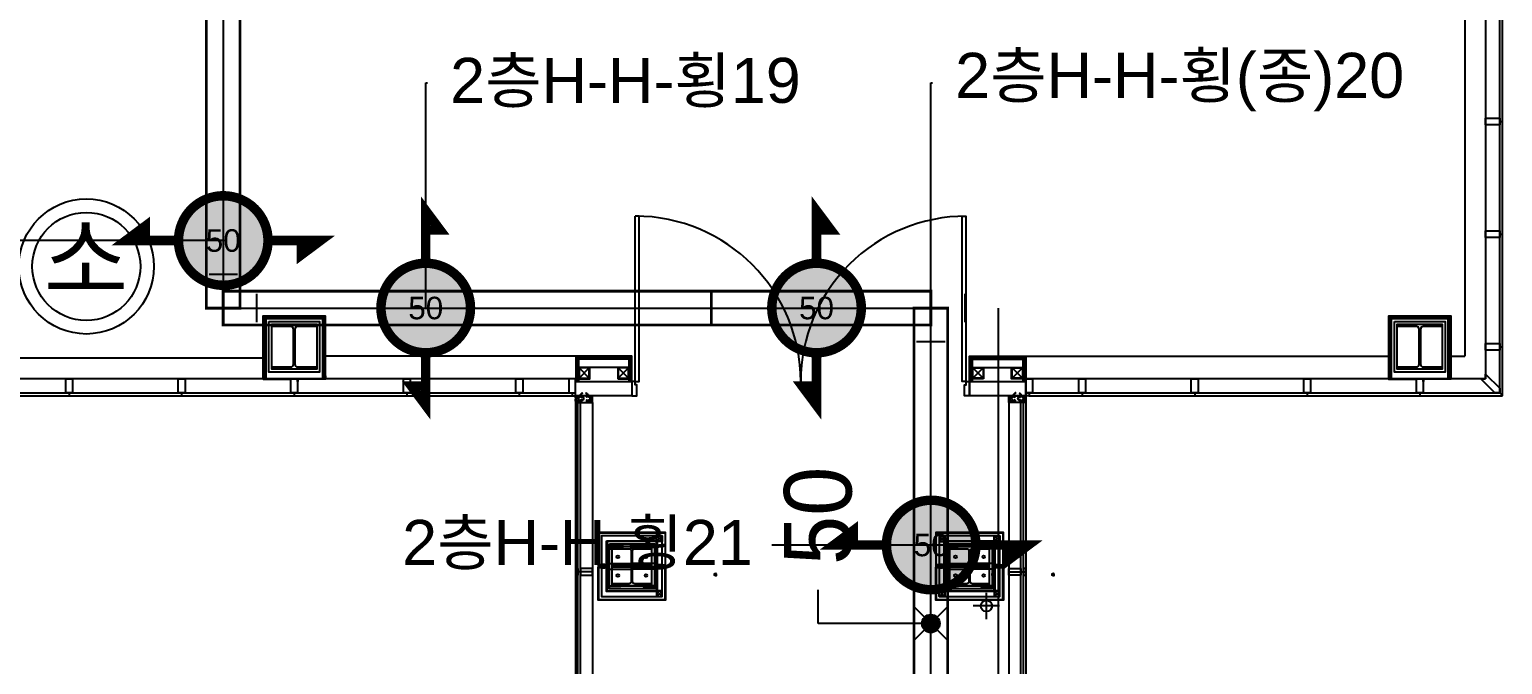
# Model space of a CAD drawing. Header units: millimetres. Extents: x 0 to 168200, y 0 to 118800.
# Drawn here: x 100173 to 113260, y 40102 to 45743 of the extents above; entities that cross this region are included whole.
import ezdxf
from ezdxf import colors
from ezdxf.entities.mleader import LeaderData, LeaderLine
from ezdxf.enums import TextEntityAlignment as Align
from ezdxf.math import Vec2, Vec3

# ---------------------------------------------------------------- set-up
doc = ezdxf.new("R2010")
doc.units = ezdxf.units.MM
doc.header["$LTSCALE"] = 200
for name, pattern in [('CEN-GAUN', [32.2, 30, -1, 0.2, -1]), ('HID', [2.3, 1.5, -0.8]), ('HIDDEN2', [1, 0.5, -0.5])]:
    doc.linetypes.add(name, pattern=pattern)
for name, color, linetype in [('A-SCREW', 8, 'Continuous'), ('BACK', 8, 'Continuous'), ('CEN', 1, 'CEN-GAUN'), ('DIM', 7, 'Continuous'), ('SF-(TUTUM_P) ZONE', 7, 'Continuous'), ('소화', 1, 'Continuous'), ('투툼_버팀대_이름', 7, 'Continuous'), ('투툼_횡(종)방향버팀대', 7, 'Continuous'), ('투툼_횡방향버팀대', 7, 'Continuous')]:
    doc.layers.add(name, color=color, linetype=linetype)
doc.styles.get("Standard").update_dxf_attribs({"font": ''})
doc.styles.add('TutumMLeaderTextStyle', font='', dxfattribs={"height": 200})
doc.styles.add('돋움', font='')
doc.styles.get('Standard').set_extended_font_data('Arial')
doc.styles.get('TutumMLeaderTextStyle').set_extended_font_data('Arial')
doc.styles.get('돋움').set_extended_font_data('Dotum')

# ---------------------------------------------------------------- blocks, each defined once
blk = doc.blocks.new('A-4-16')
at = {"layer": 'A-SCREW'}
for p, q in [((-2, -1), (-2, 0)), ((0, 5), (0, -18)), ((1, 0), (1, -1)), ((0, 0), (-2, -1)), ((0, 0), (-2, -1)), ((-2, -1), (-2, -1)), ((-2, -1), (-2, -1)), ((0, -1), (-2, -1)), ((2, -1), (-2, -2)), ((2, -1), (-2, -2)), ((0, -1), (-2, -1)), ((1, -1), (-2, -2)), ((-2, -1), (-2, -2)), ((-2, -2), (-2, -2)), ((-2, -2), (-2, -2)), ((1, -2), (-2, -2)), ((1, -2), (-2, -3)), ((-2, -2), (-2, -3)), ((-2, -3), (-2, -4)), ((-2, -3), (-2, -3)), ((-2, -3), (-2, -3)), ((2, -3), (-2, -3)), ((2, -3), (-2, -3)), ((1, -3), (-2, -3)), ((-2, -4), (-2, -4)), ((2, -4), (-2, -5)), ((2, -4), (-2, -4)), ((1, -4), (-2, -4)), ((1, -4), (-2, -5)), ((-2, -5), (-2, -5)), ((-2, -5), (-2, -5)), ((2, -5), (-2, -6)), ((2, -5), (-2, -6)), ((-2, -6), (-2, -5)), ((-2, -6), (-2, -6)), ((2, -6), (-2, -7)), ((2, -6), (-2, -7)), ((-2, -7), (-2, -7)), ((-2, -7), (-2, -7)), ((2, -7), (-2, -8)), ((2, -8), (-2, -8)), ((-2, -8), (-2, -8)), ((-2, -8), (-2, -8)), ((-2, -9), (-2, -10)), ((-2, -9), (-2, -9)), ((2, -9), (-2, -9)), ((2, -9), (-2, -9)), ((2, -10), (-2, -11)), ((2, -10), (-2, -11)), ((-2, -11), (-2, -10)), ((-2, -11), (-2, -12)), ((-2, -11), (-2, -11)), ((-2, -12), (0, -15)), ((1, -5), (-2, -6)), ((1, -5), (-2, -5)), ((-2, -6), (-2, -7)), ((1, -6), (-2, -7)), ((-2, -7), (-2, -8)), ((1, -7), (-2, -7)), ((1, -7), (-2, -8)), ((1, -8), (-2, -8)), ((-2, -8), (-2, -9)), ((1, -9), (-2, -9)), ((1, -9), (-2, -10)), ((-2, -10), (-2, -10)), ((1, -10), (-2, -11)), ((1, -10), (-2, -10)), ((2, -11), (-1, -12)), ((2, -11), (-2, -12)), ((1, -11), (-2, -12)), ((-2, -12), (0, -12)), ((1, -11), (0, -12)), ((1, -12), (0, -15)), ((1, -11), (1, -12)), ((2, -1), (1, -1)), ((2, -1), (1, -2)), ((2, -3), (1, -2)), ((1, -2), (1, -2)), ((2, -3), (1, -3)), ((1, -3), (1, -4)), ((2, -4), (1, -4)), ((2, -4), (1, -4)), ((1, -4), (1, -5)), ((2, -5), (1, -5)), ((2, -5), (1, -5)), ((1, -5), (1, -6)), ((2, -6), (1, -6)), ((2, -6), (1, -7)), ((1, -7), (1, -7)), ((2, -7), (1, -7)), ((2, -8), (1, -8)), ((1, -8), (1, -9)), ((2, -9), (1, -9)), ((2, -9), (1, -9)), ((1, -9), (1, -10)), ((1, -10), (1, -11)), ((2, -10), (1, -10)), ((2, -10), (1, -10)), ((2, -11), (1, -11)), ((2, -11), (1, -11))]:
    blk.add_line(p, q, dxfattribs=at)
for points in [[(-3, 2, 0.336479), (-4, 1), (-4, 0), (4, 0), (4, 1)], [(3, 2, 0.138717), (-3, 2)]]:
    blk.add_lwpolyline(points, format="xyb", dxfattribs=at)
blk.add_lwpolyline([(-3, 2), (-2, 2), (-2, 2), (-2, 2), (-2, 2), (-1, 2), (-1, 2), (-1, 2), (-1, 2), (-1, 2), (-1, 2), (0, 2), (0, 2), (-1, 1), (-1, 1), (-1, 1), (0, 1), (0, 1), (0, 1), (0, 1), (0, 1), (0, 1), (0, 1), (0, 1), (0, 1), (1, 1), (1, 1), (1, 1), (0, 2), (0, 2), (1, 2), (1, 2), (1, 2), (1, 2), (1, 2), (1, 2), (2, 2), (2, 2), (2, 2), (2, 2), (3, 2)], dxfattribs=at)
for centre, radius, start, end in [((2, 1), 1.3, 0.0233, 74.4114), ((-2, -1), 0.0925, 139.8661, 209.9246), ((-2, -2), 0.0925, 139.8661, 209.9246), ((-2, -3), 0.0925, 139.8661, 209.9246), ((-2, -4), 0.0925, 139.8661, 209.9246), ((-2, -6), 0.0925, 139.8661, 209.9246), ((-2, -7), 0.0925, 139.8661, 209.9246), ((-2, -8), 0.0925, 139.8661, 209.9246), ((-2, -9), 0.0925, 139.8661, 209.9246), ((-2, -11), 0.0925, 139.8661, 209.9246), ((0, 0), 0.0602, 310.7271, 69.3149), ((0, -15), 0.46, 215.1627, 324.8373), ((2, -1), 0.0925, 319.8661, 29.9246), ((2, -3), 0.0925, 319.8661, 29.9246), ((2, -4), 0.0925, 319.8661, 29.9246), ((2, -5), 0.0925, 319.8661, 29.9246), ((2, -6), 0.0925, 319.8661, 29.9246), ((2, -8), 0.0925, 319.8661, 29.9246), ((2, -9), 0.0925, 319.8661, 29.9246), ((2, -10), 0.0925, 319.8661, 29.9246), ((2, -11), 0.0925, 319.8661, 29.9246)]:
    blk.add_arc(centre, radius, start, end, dxfattribs=at)
blk = doc.blocks.new('FF-횡방향-BRACE')
h = blk.add_hatch(color=254)
h.dxf.hatch_style = 1
h.paths.add_polyline_path([(198.5, 0.4, 1), (-199.2, 0.4, 1)])
at = {"color": 1, "const_width": 42}
for points in [[(-0.4, 346.8), (-0.4, 432.7), (63.6, 346.8)], [(-0.4, -346.1), (-0.4, -432), (-64.4, -346.1)]]:
    blk.add_lwpolyline(points, close=True, dxfattribs=at)
for points in [[(-0.4, 199.2), (-0.4, 432.7), (-0.4, 432.7)], [(-0.4, -198.5), (-0.4, -432), (-0.4, -432)]]:
    blk.add_lwpolyline(points, dxfattribs=at)
at = {"color": 1, "const_width": 42, "elevation": 1}
blk.add_lwpolyline([(-199.2, 0.4, 1), (198.5, 0.4, 1)], format="xyb", close=True, dxfattribs=at)
at = {"color": 18, "true_color": 0x000000}
blk.add_attdef('BORE', text='', height=100, dxfattribs=at).set_placement((-0.4, 0.4), align=Align.MIDDLE_CENTER)
blk = doc.blocks.new('_None')
blk = doc.blocks.new('SCREW-B')
at = {"layer": 'DIM', "color": 8}
for p, q in [((5, 4), (-5, 4)), ((-3, 1), (-5, 3)), ((0, 3), (-5, 3)), ((-2, -41), (-2, 0)), ((-2, 0), (2, 0)), ((0, -47), (0, 5)), ((0, 1), (0, 4)), ((0, 1), (0, 4)), ((5, 3), (0, 3)), ((0, 1), (0, 1)), ((3, 1), (5, 3)), ((-3, -4), (3, -2)), ((-3, -4), (-2, -4)), ((-3, -7), (3, -5)), ((-3, -7), (-2, -7)), ((-3, -10), (3, -8)), ((-3, -10), (-2, -10)), ((-3, -13), (3, -11)), ((-3, -13), (-2, -13)), ((-3, -16), (3, -14)), ((-3, -16), (-2, -16)), ((-3, -19), (3, -17)), ((-3, -19), (-2, -19)), ((-3, -22), (3, -20)), ((-3, -22), (-2, -22)), ((-3, -25), (3, -23)), ((-3, -25), (-2, -25)), ((-3, -28), (3, -26)), ((-3, -28), (-2, -28)), ((-3, -31), (3, -29)), ((-3, -31), (-2, -31)), ((-3, -34), (3, -32)), ((-3, -34), (-2, -34)), ((-3, -37), (3, -35)), ((-3, -37), (-2, -37)), ((-3, -40), (3, -38)), ((-3, -40), (-2, -40)), ((0, -46), (-2, -41)), ((0, -46), (0, -41)), ((0, -46), (2, -41)), ((2, -41), (1, -41)), ((2, -41), (2, 0)), ((3, -2), (2, -2)), ((3, -5), (2, -5)), ((3, -8), (2, -8)), ((3, -11), (2, -11)), ((3, -14), (2, -14)), ((3, -17), (2, -17)), ((3, -20), (2, -20)), ((3, -23), (2, -23)), ((3, -26), (2, -26)), ((3, -29), (2, -29)), ((3, -32), (2, -32)), ((3, -35), (2, -35)), ((3, -38), (2, -38))]:
    blk.add_line(p, q, dxfattribs=at)
for centre, radius, start, end in [((-5, 3), 0.373, 90, 270), ((-3, 0), 1, 0, 52.1992), ((3, 0), 1, 127.8008, 180), ((5, 3), 0.373, 270, 90), ((-5, -46), 5.25, 353.3209, 56.7319), ((0, -41), 0.402, 61.2297, 177.5689)]:
    blk.add_arc(centre, radius, start, end, dxfattribs=at)
blk = doc.blocks.new('A$C62aa0c7a')
at = {"layer": 'BACK'}
for points in [[(36, 145, 1.410664), (35, 144, -0.331679), (35, 144), (29, 126, -0.724863), (21, 126), (15, 144, -0.331679), (15, 144, 1.410664), (14, 145, -0.331679), (14, 145), (10, 145, 0.414214), (10, 145), (10, 143), (10, 143, -0.660282), (10, 142), (8, 139, -0.427111), (6, 139), (4, 142, -0.660282), (4, 143), (5, 143), (5, 145, 0.414214), (4, 145), (1, 145, -0.414214), (0, 145), (0, 148, -0.414214), (1, 148), (19, 148, -0.414214), (19, 148), (19, 145, -0.414214), (19, 145), (18, 145), (24, 127, 0.724863), (26, 127), (32, 145), (32, 145, -0.414214), (31, 145), (31, 148, -0.414214), (32, 148), (50, 148, -0.414214), (50, 148), (50, 145, -0.414214), (50, 145), (46, 145, 0.414214), (45, 145), (45, 143), (46, 143, -0.660282), (46, 142), (44, 139, -0.427111), (42, 139), (40, 142, -0.660282), (40, 143), (40, 143), (40, 145, 0.414214), (40, 145), (36, 145, -0.331679)], [(6, 136), (3, 139, 0.668179), (2, 139), (2, 128, 0.198912), (2, 127), (8, 121), (8, 121), (9, 121), (13, 117, -0.414214), (13, 115), (4, 106), (5, 106, -0.244698), (5, 105), (5, 104, -0.153915), (5, 104), (4, 104, -0.414214), (4, 104), (3, 104, 0.414214), (3, 104), (2, 104, 0.198912), (2, 103), (2, 97, 0.414214), (2, 96), (8, 96, 0.198912), (9, 97), (10, 97, 0.414214), (10, 98), (9, 99, -0.414214), (9, 99), (9, 99, -0.153915), (9, 100), (10, 100, -0.244698), (11, 100), (12, 99, -0.414214), (12, 97), (9, 95, -0.198912), (9, 95), (1, 95, -0.414214), (0, 96), (0, 104, -0.198912), (0, 104), (11, 115, 0.414214), (11, 116), (3, 124, 0.668179), (2, 124), (2, 119), (0, 119), (0, 127), (1, 127), (1, 143), (0, 143), (0, 145), (3, 145, -0.244698), (4, 145), (5, 143, -0.153915), (5, 143), (5, 143, -0.414214), (5, 143), (3, 143, 0.414214), (3, 142), (3, 142, 0.198912), (3, 141), (7, 137, 0.414214), (8, 137), (11, 141, 0.198912), (12, 142), (12, 142, 0.414214), (11, 143), (10, 143, -0.414214), (10, 143), (10, 143, -0.153915), (10, 143), (11, 145, -0.244698), (11, 145), (13, 145, -0.414214), (14, 144), (14, 142, -0.198912), (13, 141), (9, 136, -0.414214)], [(6, 136), (3, 139, 0.668179), (2, 139), (2, 128, 0.198912), (2, 127), (8, 121), (8, 121), (9, 121), (13, 117, -0.414214), (13, 115), (4, 106), (5, 106, -0.244698), (5, 105), (5, 104, -0.153915), (5, 104), (4, 104, -0.414214), (4, 104), (3, 104, 0.414214), (3, 104), (2, 104, 0.198912), (2, 103), (2, 97, 0.414214), (2, 96), (8, 96, 0.198912), (9, 97), (10, 97, 0.414214), (10, 98), (9, 99, -0.414214), (9, 99), (9, 99, -0.153915), (9, 100), (10, 100, -0.244698), (11, 100), (12, 99, -0.414214), (12, 97), (9, 95, -0.198912), (9, 95), (1, 95, -0.414214), (0, 96), (0, 104, -0.198912), (0, 104), (11, 115, 0.414214), (11, 116), (3, 124, 0.668179), (2, 124), (2, 119), (0, 119), (0, 127), (1, 127), (1, 143), (0, 143), (0, 145), (3, 145, -0.244698), (4, 145), (5, 143, -0.153915), (5, 143), (5, 143, -0.414214), (5, 143), (3, 143, 0.414214), (3, 142), (3, 142, 0.198912), (3, 141), (7, 137, 0.414214), (8, 137), (11, 141, 0.198912), (12, 142), (12, 142, 0.414214), (11, 143), (10, 143, -0.414214), (10, 143), (10, 143, -0.153915), (10, 143), (11, 145, -0.244698), (11, 145), (13, 145, -0.414214), (14, 144), (14, 142, -0.198912), (13, 141), (9, 136, -0.414214)], [(8, 141), (8, 140, -0.592225), (7, 140), (6, 141), (6, 145, -0.414214), (7, 145), (8, 145, -0.414214), (8, 145)], [(44, 136), (47, 139, -0.668179), (48, 139), (48, 128, -0.198912), (48, 127), (42, 121), (42, 121), (41, 121), (37, 117, 0.414214), (37, 115), (46, 106), (45, 106, 0.244698), (45, 105), (45, 104, 0.153915), (45, 104), (46, 104, 0.414214), (46, 104), (47, 104, -0.414214), (47, 104), (48, 104, -0.198912), (49, 103), (49, 97, -0.414214), (48, 96), (42, 96, -0.198912), (41, 97), (40, 97, -0.414214), (40, 98), (41, 99, 0.414214), (41, 99), (41, 99, 0.153915), (41, 100), (40, 100, 0.244698), (39, 100), (38, 99, 0.414214), (38, 97), (41, 95, 0.198912), (41, 95), (49, 95, 0.414214), (50, 96), (50, 104, 0.198912), (50, 104), (39, 115, -0.414214), (39, 116), (47, 124, -0.668179), (49, 124), (49, 119), (50, 119), (50, 127), (49, 127), (49, 143), (50, 143), (50, 145), (47, 145, 0.244698), (46, 145), (45, 143, 0.153915), (45, 143), (45, 143, 0.414214), (46, 143), (47, 143, -0.414214), (47, 142), (47, 142, -0.198912), (47, 141), (43, 137, -0.414214), (42, 137), (39, 141, -0.198912), (38, 142), (38, 142, -0.414214), (39, 143), (40, 143, 0.414214), (40, 143), (40, 143, 0.153915), (40, 143), (39, 145, 0.244698), (39, 145), (37, 145, 0.414214), (36, 144), (36, 142, 0.198912), (37, 141), (41, 136, 0.414214)], [(44, 136), (47, 139, -0.668179), (48, 139), (48, 128, -0.198912), (48, 127), (42, 121), (42, 121), (41, 121), (37, 117, 0.414214), (37, 115), (46, 106), (45, 106, 0.244698), (45, 105), (45, 104, 0.153915), (45, 104), (46, 104, 0.414214), (46, 104), (47, 104, -0.414214), (47, 104), (48, 104, -0.198912), (49, 103), (49, 97, -0.414214), (48, 96), (42, 96, -0.198912), (41, 97), (40, 97, -0.414214), (40, 98), (41, 99, 0.414214), (41, 99), (41, 99, 0.153915), (41, 100), (40, 100, 0.244698), (39, 100), (38, 99, 0.414214), (38, 97), (41, 95, 0.198912), (41, 95), (49, 95, 0.414214), (50, 96), (50, 104, 0.198912), (50, 104), (39, 115, -0.414214), (39, 116), (47, 124, -0.668179), (49, 124), (49, 119), (50, 119), (50, 127), (49, 127), (49, 143), (50, 143), (50, 145), (47, 145, 0.244698), (46, 145), (45, 143, 0.153915), (45, 143), (45, 143, 0.414214), (46, 143), (47, 143, -0.414214), (47, 142), (47, 142, -0.198912), (47, 141), (43, 137, -0.414214), (42, 137), (39, 141, -0.198912), (38, 142), (38, 142, -0.414214), (39, 143), (40, 143, 0.414214), (40, 143), (40, 143, 0.153915), (40, 143), (39, 145, 0.244698), (39, 145), (37, 145, 0.414214), (36, 144), (36, 142, 0.198912), (37, 141), (41, 136, 0.414214)], [(44, 145, 0.414214), (44, 145), (42, 145, 0.414214), (42, 145), (42, 141), (42, 140, 0.592225), (43, 140), (44, 141)], [(6, 10), (3, 8, -0.668179), (2, 8), (2, 19, -0.198912), (2, 19), (8, 25), (8, 26), (9, 26), (13, 30, 0.414214), (13, 32), (4, 40), (5, 41, 0.244698), (5, 41), (5, 43, 0.153915), (5, 43), (4, 43, 0.414214), (4, 43), (3, 42, -0.414214), (3, 42), (2, 43, -0.198912), (2, 44), (2, 50, -0.414214), (2, 50), (8, 50, -0.198912), (9, 50), (10, 49, -0.414214), (10, 49), (9, 48, 0.414214), (9, 47), (9, 47, 0.153915), (9, 47), (10, 47, 0.244698), (11, 47), (12, 48, 0.414214), (12, 49), (9, 52, 0.198912), (9, 52), (1, 52, 0.414214), (0, 51), (0, 43, 0.198912), (0, 42), (11, 31, -0.414214), (11, 30), (3, 22, -0.668179), (2, 23), (2, 27), (0, 27), (0, 19), (1, 19), (1, 4), (0, 4), (0, 2), (3, 2, 0.244698), (4, 2), (5, 3, 0.153915), (5, 3), (5, 4, 0.414214), (5, 4), (3, 4, -0.414214), (3, 4), (3, 5, -0.198912), (3, 5), (7, 9, -0.414214), (8, 9), (11, 5, -0.198912), (12, 5), (12, 4, -0.414214), (11, 4), (10, 4, 0.414214), (10, 4), (10, 3, 0.153915), (10, 3), (11, 2, 0.244698), (11, 2), (13, 2, 0.414214), (14, 3), (14, 5, 0.198912), (13, 6), (9, 10, 0.414214)], [(6, 10), (3, 8, -0.668179), (2, 8), (2, 19, -0.198912), (2, 19), (8, 25), (8, 26), (9, 26), (13, 30, 0.414214), (13, 32), (4, 40), (5, 41, 0.244698), (5, 41), (5, 43, 0.153915), (5, 43), (4, 43, 0.414214), (4, 43), (3, 42, -0.414214), (3, 42), (2, 43, -0.198912), (2, 44), (2, 50, -0.414214), (2, 50), (8, 50, -0.198912), (9, 50), (10, 49, -0.414214), (10, 49), (9, 48, 0.414214), (9, 47), (9, 47, 0.153915), (9, 47), (10, 47, 0.244698), (11, 47), (12, 48, 0.414214), (12, 49), (9, 52, 0.198912), (9, 52), (1, 52, 0.414214), (0, 51), (0, 43, 0.198912), (0, 42), (11, 31, -0.414214), (11, 30), (3, 22, -0.668179), (2, 23), (2, 27), (0, 27), (0, 19), (1, 19), (1, 4), (0, 4), (0, 2), (3, 2, 0.244698), (4, 2), (5, 3, 0.153915), (5, 3), (5, 4, 0.414214), (5, 4), (3, 4, -0.414214), (3, 4), (3, 5, -0.198912), (3, 5), (7, 9, -0.414214), (8, 9), (11, 5, -0.198912), (12, 5), (12, 4, -0.414214), (11, 4), (10, 4, 0.414214), (10, 4), (10, 3, 0.153915), (10, 3), (11, 2, 0.244698), (11, 2), (13, 2, 0.414214), (14, 3), (14, 5, 0.198912), (13, 6), (9, 10, 0.414214)], [(36, 2, -1.410664), (35, 2, 0.331679), (35, 2), (29, 20, 0.724863), (21, 20), (15, 2, 0.331679), (15, 2, -1.410664), (14, 2, 0.331679), (14, 2), (10, 2, -0.414214), (10, 2), (10, 4), (10, 4, 0.660282), (10, 5), (8, 8, 0.427111), (6, 8), (4, 5, 0.660282), (4, 4), (5, 4), (5, 2, -0.414214), (4, 2), (1, 2, 0.414214), (0, 1), (0, -1, 0.414214), (1, -2), (19, -2, 0.414214), (19, -1), (19, 1, 0.414214), (19, 2), (18, 2), (24, 19, -0.724863), (26, 19), (32, 2), (32, 2, 0.414214), (31, 1), (31, -1, 0.414214), (32, -2), (50, -2, 0.414214), (50, -1), (50, 1, 0.414214), (50, 2), (46, 2, -0.414214), (45, 2), (45, 4), (46, 4, 0.660282), (46, 5), (44, 8, 0.427111), (42, 8), (40, 5, 0.660282), (40, 4), (40, 4), (40, 2, -0.414214), (40, 2), (36, 2, 0.331679)], [(10, 101), (8, 99), (9, 99, -0.621034), (9, 98), (4, 98, -0.494593), (3, 99), (3, 104, -0.621034), (4, 104), (4, 104), (6, 105, 0.414214), (6, 105), (5, 106, -0.414214), (5, 107), (5, 107, -0.414214), (5, 107), (14, 98, -0.414214), (14, 95), (12, 93, 0.424261), (12, 83, 0.394342), (38, 83, 0.424202), (38, 93), (36, 95, -0.414214), (36, 98), (45, 107, -0.414214), (45, 107), (46, 107, -0.414214), (46, 106), (45, 105, 0.414214), (45, 105), (46, 104), (46, 104, -0.621034), (47, 104), (47, 99, -0.494593), (46, 98), (41, 98, -0.621034), (41, 99), (42, 99), (40, 101, 0.414214), (40, 101), (37, 97, 0.414214), (37, 96), (39, 94, -0.422727), (38, 82, -0.394343), (12, 82, -0.424261), (12, 94), (14, 96, 0.414214), (14, 97), (10, 101, 0.414214)], [(8, 5), (8, 6, 0.592225), (7, 6), (6, 5), (6, 2, 0.414214), (7, 2), (8, 2, 0.414214), (8, 2)], [(44, 10), (47, 8, 0.668179), (48, 8), (48, 19, 0.198912), (48, 19), (42, 25), (42, 26), (41, 26), (37, 30, -0.414214), (37, 32), (46, 40), (45, 41, -0.244698), (45, 41), (45, 43, -0.153915), (45, 43), (46, 43, -0.414214), (46, 43), (47, 42, 0.414214), (47, 42), (48, 43, 0.198912), (49, 44), (49, 50, 0.414214), (48, 50), (42, 50, 0.198912), (41, 50), (40, 49, 0.414214), (40, 49), (41, 48, -0.414214), (41, 47), (41, 47, -0.153915), (41, 47), (40, 47, -0.244698), (39, 47), (38, 48, -0.414214), (38, 49), (41, 52, -0.198912), (41, 52), (49, 52, -0.414214), (50, 51), (50, 43, -0.198912), (50, 42), (39, 31, 0.414214), (39, 30), (47, 22, 0.668179), (49, 23), (49, 27), (50, 27), (50, 19), (49, 19), (49, 4), (50, 4), (50, 2), (47, 2, -0.244698), (46, 2), (45, 3, -0.153915), (45, 3), (45, 4, -0.414214), (46, 4), (47, 4, 0.414214), (47, 4), (47, 5, 0.198912), (47, 5), (43, 9, 0.414214), (42, 9), (39, 5, 0.198912), (38, 5), (38, 4, 0.414214), (39, 4), (40, 4, -0.414214), (40, 4), (40, 3, -0.153915), (40, 3), (39, 2, -0.244698), (39, 2), (37, 2, -0.414214), (36, 3), (36, 5, -0.198912), (37, 6), (41, 10, -0.414214)], [(44, 10), (47, 8, 0.668179), (48, 8), (48, 19, 0.198912), (48, 19), (42, 25), (42, 26), (41, 26), (37, 30, -0.414214), (37, 32), (46, 40), (45, 41, -0.244698), (45, 41), (45, 43, -0.153915), (45, 43), (46, 43, -0.414214), (46, 43), (47, 42, 0.414214), (47, 42), (48, 43, 0.198912), (49, 44), (49, 50, 0.414214), (48, 50), (42, 50, 0.198912), (41, 50), (40, 49, 0.414214), (40, 49), (41, 48, -0.414214), (41, 47), (41, 47, -0.153915), (41, 47), (40, 47, -0.244698), (39, 47), (38, 48, -0.414214), (38, 49), (41, 52, -0.198912), (41, 52), (49, 52, -0.414214), (50, 51), (50, 43, -0.198912), (50, 42), (39, 31, 0.414214), (39, 30), (47, 22, 0.668179), (49, 23), (49, 27), (50, 27), (50, 19), (49, 19), (49, 4), (50, 4), (50, 2), (47, 2, -0.244698), (46, 2), (45, 3, -0.153915), (45, 3), (45, 4, -0.414214), (46, 4), (47, 4, 0.414214), (47, 4), (47, 5, 0.198912), (47, 5), (43, 9, 0.414214), (42, 9), (39, 5, 0.198912), (38, 5), (38, 4, 0.414214), (39, 4), (40, 4, -0.414214), (40, 4), (40, 3, -0.153915), (40, 3), (39, 2, -0.244698), (39, 2), (37, 2, -0.414214), (36, 3), (36, 5, -0.198912), (37, 6), (41, 10, -0.414214)], [(44, 2, -0.414214), (44, 2), (42, 2, -0.414214), (42, 2), (42, 5), (42, 6, -0.592225), (43, 6), (44, 5)]]:
    blk.add_lwpolyline(points, format="xyb", close=True, dxfattribs=at)
for points in [[(9, 102, -0.414214), (9, 101), (7, 100), (5, 99, -0.608275), (4, 101), (5, 102), (6, 104, -0.414214), (7, 104), (9, 102)], [(41, 102, 0.414214), (41, 101), (43, 100), (45, 99, 0.608275), (46, 101), (45, 102), (44, 104, 0.414214), (43, 104), (41, 102)]]:
    blk.add_lwpolyline(points, format="xyb", dxfattribs=at)
at = {"layer": 'BACK', "xscale": -0.9999999999999998, "rotation": 45.00000006573587}
blk.add_blockref('SCREW-B', (41, 121), dxfattribs=at)
at = {"layer": 'BACK', "rotation": 134.999999934264}
blk.add_blockref('SCREW-B', (44, 26), dxfattribs=at)
blk = doc.blocks.new('CABBAR-CEN')
at = {"layer": 'BACK'}
for p, q in [((-30, 150), (30, 150)), ((-30, 150), (-30, 130)), ((30, 130), (30, 150)), ((-30, 130), (30, 130)), ((0, 106), (0, 130))]:
    blk.add_line(p, q, dxfattribs=at)
blk.add_lwpolyline([(30, 0), (-30, 0), (-30, 106), (30, 106)], close=True, dxfattribs=at)
blk = doc.blocks.new('BR-WDW')
at = {"layer": 'BACK', "linetype": 'Continuous'}
for p, q in [((-150, 28020), (-150, 60)), ((0, 28020), (0, 60))]:
    blk.add_line(p, q, dxfattribs=at)
at = {"layer": 'BACK', "linetype": 'Continuous', "ltscale": 2}
for p, q in [((-44, 120), (-44, 28020)), ((-20, 120), (-20, 28020))]:
    blk.add_line(p, q, dxfattribs=at)
at = {"layer": 'BACK'}
blk.add_line((-150, 26515), (0, 26515), dxfattribs=at)
blk.add_lwpolyline([(-150, 28080), (0, 28080), (0, 28020), (-150, 28020)], close=True, dxfattribs=at)
at = {"layer": 'BACK', "rotation": 270}
blk.add_blockref('CABBAR-CEN', (-150, 26515), dxfattribs=at)
blk = doc.blocks.new('D-3.0X2.7')
at = {"layer": 'BACK'}
for p, q in [((-2970, -125), (-2970, -1595)), ((-30, -125), (-30, -1595))]:
    blk.add_line(p, q, dxfattribs=at)
for points in [[(0, 0), (-45, 0), (-45, 0), (-45, 0), (-45, -95), (-30, -95), (-30, -125), (0, -125), (0, 0)], [(-3000, 0), (-2955, 0), (-2955, 0), (-2955, 0), (-2955, -95), (-2970, -95), (-2970, -125), (-3000, -125), (-3000, 0)], [(-2970, -125), (-2935, -125), (-2935, -1595), (-2970, -1595)], [(-30, -125), (-65, -125), (-65, -1595), (-30, -1595)]]:
    blk.add_lwpolyline(points, dxfattribs=at)
for centre, start, end in [((-2970, -125), 270, 0), ((-30, -125), 180, 270)]:
    blk.add_arc(centre, 1470, start, end, dxfattribs=at)
blk = doc.blocks.new('2층 창문-1')
at = {"layer": 'BACK', "linetype": 'Continuous'}
for p, q in [((281285, 62930), (281285, 42615)), ((273140, 42615), (260730, 42615)), ((281284, 42615), (277199, 42615))]:
    blk.add_line(p, q, dxfattribs=at)
at = {"layer": 'BACK', "linetype": 'Continuous', "ltscale": 2}
for p, q in [((281410, 42489), (281410, 62930)), ((281434, 42465), (281434, 62900)), ((260700, 42489), (273170, 42489)), ((260700, 42465), (273170, 42465)), ((277199, 42489), (281410, 42489)), ((277228, 42465), (281434, 42465))]:
    blk.add_line(p, q, dxfattribs=at)
at = {"layer": 'BACK'}
for p, q in [((281411, 44900), (281435, 44900)), ((281411, 43900), (281435, 43900)), ((281411, 42900), (281435, 42900)), ((273140, 42615), (273140, 42489)), ((273200, 42615), (273140, 42615)), ((273200, 42465), (273200, 42615)), ((277199, 42615), (277259, 42615)), ((277199, 42465), (277199, 42615)), ((277259, 42615), (277259, 42489)), ((281242, 42615), (281284, 42615)), ((281368, 42489), (281242, 42615)), ((281284, 42615), (281284, 42657)), ((281284, 42657), (281410, 42531)), ((268700, 42489), (268700, 42465)), ((269700, 42489), (269700, 42465)), ((270700, 42489), (270700, 42465)), ((271700, 42489), (271700, 42465)), ((272700, 42489), (272700, 42465)), ((273140, 42489), (273200, 42489)), ((273170, 42489), (273170, 42465)), ((273170, 42465), (273200, 42465)), ((277259, 42489), (277199, 42489)), ((277229, 42465), (277199, 42465)), ((277229, 42489), (277229, 42465)), ((277700, 42489), (277700, 42465)), ((278700, 42489), (278700, 42465)), ((279700, 42489), (279700, 42465)), ((280700, 42489), (280700, 42465)), ((281410, 42489), (281368, 42489)), ((281410, 42531), (281410, 42489)), ((281410, 42489), (281434, 42465))]:
    blk.add_line(p, q, dxfattribs=at)
for points in [[(281285, 44870), (281285, 44930), (281411, 44930), (281411, 44870)], [(281285, 43870), (281285, 43930), (281411, 43930), (281411, 43870)], [(281285, 42870), (281285, 42930), (281411, 42930), (281411, 42870)], [(268670, 42615), (268730, 42615), (268730, 42489), (268670, 42489)], [(269670, 42615), (269730, 42615), (269730, 42489), (269670, 42489)], [(270670, 42615), (270730, 42615), (270730, 42489), (270670, 42489)], [(271670, 42615), (271730, 42615), (271730, 42489), (271670, 42489)], [(272670, 42615), (272730, 42615), (272730, 42489), (272670, 42489)], [(277670, 42615), (277730, 42615), (277730, 42489), (277670, 42489)], [(278670, 42615), (278730, 42615), (278730, 42489), (278670, 42489)], [(279670, 42615), (279730, 42615), (279730, 42489), (279670, 42489)], [(280670, 42615), (280730, 42615), (280730, 42489), (280670, 42489)]]:
    blk.add_lwpolyline(points, close=True, dxfattribs=at)
blk = doc.blocks.new('S-SC21')
at = {"layer": 'BACK'}
for points in [[(-225, 225), (225, 225), (225, -225), (-225, -225)], [(-200, 200), (200, 200), (200, -200), (-200, -200)], [(-175, 175), (175, 175), (175, -175), (-175, -175)], [(-175, 9.5), (-6, 9.5), (-6, -9.5), (-175, -9.5)], [(6, 9.5), (175, 9.5), (175, -9.5), (6, -9.5)]]:
    blk.add_lwpolyline(points, close=True, dxfattribs=at)
blk.add_lwpolyline([(-175, -175), (175, -175), (175, -156), (25.25, -156, -0.41421356), (6, -136.75), (6, 136.75, -0.41421356), (25.25, 156), (175, 156), (175, 175), (-175, 175), (-175, 156), (-25.25, 156, -0.41421356), (-6, 136.75), (-6, -136.75, -0.41421356), (-25.25, -156), (-175, -156)], format="xyb", close=True, dxfattribs=at)
for centre in [(-125, 82.75), (125, 82.75), (-125, -82.75), (125, -82.75)]:
    blk.add_circle(centre, 12, dxfattribs=at)
blk = doc.blocks.new('S-SC2')
at = {"layer": 'BACK'}
for points in [[(-225, 225), (225, 225), (225, -225), (-225, -225)], [(-200, 200), (200, 200), (200, -200), (-200, -200)]]:
    blk.add_lwpolyline(points, close=True, dxfattribs=at)
blk.add_lwpolyline([(-200, -200), (-200, -179), (-28.5, -179, 0.4142136), (-6.5, -157), (-6.5, 157, 0.4142136), (-28.5, 179), (-200, 179), (-200, 200), (200, 200), (200, 179), (28.5, 179, 0.4142136), (6.5, 157), (6.5, -157, 0.4142136), (28.5, -179), (200, -179), (200, -200)], format="xyb", close=True, dxfattribs=at)
blk = doc.blocks.new('S-SC3')
at = {"layer": 'BACK'}
for points in [[(-225, 225), (225, 225), (225, -225), (-225, -225)], [(-200, 200), (200, 200), (200, -200), (-200, -200)]]:
    blk.add_lwpolyline(points, close=True, dxfattribs=at)
blk.add_lwpolyline([(-200, -200), (-200, -179), (-28.5, -179, 0.4142136), (-6.5, -157), (-6.5, 157, 0.4142136), (-28.5, 179), (-200, 179), (-200, 200), (200, 200), (200, 179), (28.5, 179, 0.4142136), (6.5, 157), (6.5, -157, 0.4142136), (28.5, -179), (200, -179), (200, -200)], format="xyb", close=True, dxfattribs=at)
blk = doc.blocks.new('x-stu-2Fcol')
at = {"layer": 'BACK'}
for name, p in [('S-SC2', (61000, -43000)), ('S-SC3', (71000, -43000)), ('S-SC21', (64000, -44950)), ('S-SC21', (67000, -44950))]:
    blk.add_blockref(name, p, dxfattribs=at)
blk = doc.blocks.new('100x100')
at = {"layer": 'BACK'}
for p, q in [((-96, 96), (-5, 5)), ((-5, 96), (-96, 5)), ((-96, 96), (-5, 5)), ((-96, 96), (-5, 5)), ((-5, 96), (-96, 5)), ((-96, 96), (-5, 5)), ((-5, 96), (-96, 5)), ((-5, 96), (-96, 5))]:
    blk.add_line(p, q, dxfattribs=at)
for points in [[(-100, 0), (0, 0), (0, 100), (-100, 100)], [(-96, 5), (-5, 5), (-5, 96), (-96, 96)]]:
    blk.add_lwpolyline(points, close=True, dxfattribs=at)
blk = doc.blocks.new('%%P150RD')
at = {"layer": 'BACK'}
for p, q in [((-175, 0), (175, 0)), ((0, 175), (0, -175))]:
    blk.add_line(p, q, dxfattribs=at)
blk.add_circle((0, 0), 75, dxfattribs=at)

msp = doc.modelspace()

# ---------------------------------------------------------------- hatches: boundary and pattern name
at = {"layer": '소화'}
h = msp.add_hatch(color=256, dxfattribs=at)
edge = h.paths.add_edge_path()
edge.add_arc((108180.8, 40465.4), 80, 0, 360)

# ---------------------------------------------------------------- linework, layer by layer
at = {"layer": 'BACK'}
for p, q in [((112925, 62955), (112925, 42840)), ((99550, 42825), (102250, 42825)), ((105026.2, 42840), (102800, 42840)), ((109023.8, 42840), (112250, 42840)), ((112800, 42840), (112925, 42840)), ((105400, 42740), (105051.2, 42740)), ((108650, 42740), (108998.8, 42740)), ((105792.7, 41242.7), (105747.3, 41197.3)), ((105747.3, 41242.7), (105792.7, 41197.3)), ((108257.3, 41242.7), (108302.7, 41197.3)), ((108302.7, 41242.7), (108257.3, 41197.3)), ((108792.7, 41242.7), (108747.3, 41197.3)), ((108747.3, 41242.7), (108792.7, 41197.3)), ((105225, 40982.5), (105245.5, 40982.5)), ((105225, 40967.5), (105245.5, 40967.5)), ((105250, 40967.5), (105250, 40964.5)), ((105257.3, 40987.7), (105282.7, 40962.3)), ((105282.7, 40987.7), (105257.3, 40962.3)), ((105305, 41000), (105518.5, 41000)), ((105745, 41000), (105531.5, 41000)), ((105792.7, 40987.7), (105767.3, 40962.3)), ((105767.3, 40987.7), (105792.7, 40962.3)), ((105800, 40967.5), (105800, 40964.5)), ((105825, 40982.5), (105804.5, 40982.5)), ((105825, 40967.5), (105804.5, 40967.5)), ((108225, 40982.5), (108245.5, 40982.5)), ((108225, 40967.5), (108245.5, 40967.5)), ((108250, 40967.5), (108250, 40964.5)), ((108257.3, 40987.7), (108282.7, 40962.3)), ((108282.7, 40987.7), (108257.3, 40962.3)), ((108305, 41000), (108518.5, 41000)), ((108745, 41000), (108531.5, 41000)), ((108792.7, 40987.7), (108767.3, 40962.3)), ((108767.3, 40987.7), (108792.7, 40962.3)), ((108800, 40967.5), (108800, 40964.5)), ((108825, 40982.5), (108804.5, 40982.5)), ((108825, 40967.5), (108804.5, 40967.5)), ((105305, 40950), (105518.5, 40950)), ((105745, 40950), (105531.5, 40950)), ((108305, 40950), (108518.5, 40950)), ((108745, 40950), (108531.5, 40950)), ((105792.7, 40707.3), (105747.3, 40752.7)), ((105747.3, 40707.3), (105792.7, 40752.7)), ((108257.3, 40707.3), (108302.7, 40752.7)), ((108302.7, 40707.3), (108257.3, 40752.7)), ((108792.7, 40707.3), (108747.3, 40752.7)), ((108747.3, 40707.3), (108792.7, 40752.7))]:
    msp.add_line(p, q, dxfattribs=at)
for points in [[(102250, 42640), (102250, 43200), (102800, 43200), (102800, 42650)], [(102262.5, 42640), (102262.5, 43187.5), (102787.5, 43187.5), (102787.5, 42640)], [(112250, 42640), (112250, 43200), (112800, 43200), (112800, 42650)], [(112262.5, 42640), (112262.5, 43187.5), (112787.5, 43187.5), (112787.5, 42640)], [(102275, 42640), (102275, 43175), (102775, 43175), (102775, 42640)], [(112275, 42640), (112275, 43175), (112775, 43175), (112775, 42640)], [(105525, 42615), (105525, 42840), (105026.2, 42840), (105026.2, 42615)], [(105512.5, 42615), (105512.5, 42827.5), (105038.7, 42827.5), (105038.7, 42615)], [(105500, 42615), (105500, 42815), (105051.2, 42815), (105051.2, 42615)], [(108525, 42615), (108525, 42840), (109023.8, 42840), (109023.8, 42615)], [(108537.5, 42615), (108537.5, 42827.5), (109011.3, 42827.5), (109011.3, 42615)], [(108550, 42615), (108550, 42815), (108998.8, 42815), (108998.8, 42615)], [(105825, 40982.5), (105825, 41275), (105225, 41275), (105225, 40982.5), (105250, 40982.5), (105250, 40982.5), (105250, 40982.5), (105250, 40982.5), (105250, 40982.5), (105250, 40982.5), (105250, 40985.5), (105228, 40985.5), (105228, 41272), (105822, 41272), (105822, 40985.5), (105800, 40985.5), (105800, 40982.5), (105825, 40982.5)], [(108825, 40982.5), (108825, 41275), (108225, 41275), (108225, 40982.5), (108250, 40982.5), (108250, 40982.5), (108250, 40982.5), (108250, 40982.5), (108250, 40982.5), (108250, 40982.5), (108250, 40985.5), (108228, 40985.5), (108228, 41272), (108822, 41272), (108822, 40985.5), (108800, 40985.5), (108800, 40982.5), (108825, 40982.5)], [(105225, 40967.5), (105250, 40967.5), (105250, 40967.5), (105250, 40967.5), (105250, 40967.5), (105250, 40967.5), (105250, 40967.5), (105250, 40964.5), (105228, 40964.5), (105228, 40678), (105822, 40678), (105822, 40964.5), (105800, 40964.5), (105800, 40967.5), (105825, 40967.5), (105825, 40675), (105225, 40675), (105225, 40967.5)], [(105255, 40975), (105255, 40987.5), (105230, 40987.5), (105230, 40994.5), (105228, 40994.5), (105228, 40985.5), (105253, 40985.5), (105253, 40975), (105255, 40975)], [(105255, 40975), (105255, 40962.5), (105230, 40962.5), (105230, 40955.5), (105228, 40955.5), (105228, 40964.5), (105253, 40964.5), (105253, 40975), (105255, 40975)], [(105795, 40975), (105795, 40987.5), (105820, 40987.5), (105820, 40994.5), (105822, 40994.5), (105822, 40985.5), (105797, 40985.5), (105797, 40975), (105795, 40975)], [(105795, 40975), (105795, 40962.5), (105820, 40962.5), (105820, 40955.5), (105822, 40955.5), (105822, 40964.5), (105797, 40964.5), (105797, 40975), (105795, 40975)], [(108225, 40967.5), (108250, 40967.5), (108250, 40967.5), (108250, 40967.5), (108250, 40967.5), (108250, 40967.5), (108250, 40967.5), (108250, 40964.5), (108228, 40964.5), (108228, 40678), (108822, 40678), (108822, 40964.5), (108800, 40964.5), (108800, 40967.5), (108825, 40967.5), (108825, 40675), (108225, 40675), (108225, 40967.5)], [(108255, 40975), (108255, 40987.5), (108230, 40987.5), (108230, 40994.5), (108228, 40994.5), (108228, 40985.5), (108253, 40985.5), (108253, 40975), (108255, 40975)], [(108255, 40975), (108255, 40962.5), (108230, 40962.5), (108230, 40955.5), (108228, 40955.5), (108228, 40964.5), (108253, 40964.5), (108253, 40975), (108255, 40975)], [(108795, 40975), (108795, 40987.5), (108820, 40987.5), (108820, 40994.5), (108822, 40994.5), (108822, 40985.5), (108797, 40985.5), (108797, 40975), (108795, 40975)], [(108795, 40975), (108795, 40962.5), (108820, 40962.5), (108820, 40955.5), (108822, 40955.5), (108822, 40964.5), (108797, 40964.5), (108797, 40975), (108795, 40975)]]:
    msp.add_lwpolyline(points, dxfattribs=at)
for points in [[(102495, 42615), (102495, 42640), (102250, 42640), (102250, 42665), (102248, 42665), (102248, 42638), (102493, 42638), (102493, 42615)], [(102555, 42615), (102555, 42640), (102800, 42640), (102800, 42665), (102802, 42665), (102802, 42638), (102557, 42638), (102557, 42615)], [(112495, 42615), (112495, 42640), (112250, 42640), (112250, 42665), (112248, 42665), (112248, 42638), (112493, 42638), (112493, 42615)], [(112555, 42615), (112555, 42640), (112800, 42640), (112800, 42665), (112802, 42665), (112802, 42638), (112557, 42638), (112557, 42615)], [(105525, 42490), (105025, 42490), (105025, 42615), (105525, 42615)], [(109023.8, 42490), (108525, 42490), (108525, 42615), (109023.8, 42615)], [(105795, 40705), (105795, 41245), (105255, 41245), (105255, 40705)], [(105795, 41195), (105745, 41195), (105745, 41245), (105795, 41245)], [(105792.7, 41197.3), (105747.3, 41197.3), (105747.3, 41242.7), (105792.7, 41242.7)], [(108795, 40705), (108795, 41245), (108255, 41245), (108255, 40705)], [(108255, 41195), (108305, 41195), (108305, 41245), (108255, 41245)], [(108257.3, 41197.3), (108302.7, 41197.3), (108302.7, 41242.7), (108257.3, 41242.7)], [(108795, 41195), (108745, 41195), (108745, 41245), (108795, 41245)], [(108792.7, 41197.3), (108747.3, 41197.3), (108747.3, 41242.7), (108792.7, 41242.7)], [(105745, 40755), (105745, 41195), (105305, 41195), (105305, 40755)], [(108745, 40755), (108745, 41195), (108305, 41195), (108305, 40755)], [(105255, 40960), (105285, 40960), (105285, 40990), (105255, 40990)], [(105257.3, 40962.3), (105282.7, 40962.3), (105282.7, 40987.7), (105257.3, 40987.7)], [(105795, 40960), (105765, 40960), (105765, 40990), (105795, 40990)], [(105792.7, 40962.3), (105767.3, 40962.3), (105767.3, 40987.7), (105792.7, 40987.7)], [(108255, 40960), (108285, 40960), (108285, 40990), (108255, 40990)], [(108257.3, 40962.3), (108282.7, 40962.3), (108282.7, 40987.7), (108257.3, 40987.7)], [(108795, 40960), (108765, 40960), (108765, 40990), (108795, 40990)], [(108792.7, 40962.3), (108767.3, 40962.3), (108767.3, 40987.7), (108792.7, 40987.7)], [(105795, 40755), (105745, 40755), (105745, 40705), (105795, 40705)], [(105792.7, 40752.7), (105747.3, 40752.7), (105747.3, 40707.3), (105792.7, 40707.3)], [(108255, 40755), (108305, 40755), (108305, 40705), (108255, 40705)], [(108257.3, 40752.7), (108302.7, 40752.7), (108302.7, 40707.3), (108257.3, 40707.3)], [(108795, 40755), (108745, 40755), (108745, 40705), (108795, 40705)], [(108792.7, 40752.7), (108747.3, 40752.7), (108747.3, 40707.3), (108792.7, 40707.3)]]:
    msp.add_lwpolyline(points, close=True, dxfattribs=at)
for points in [[(105305, 41154), (105305, 41104), (105311, 41104), (105311, 41145, -0.4142136), (105314, 41148), (105425, 41148), (105425, 41154)], [(105745, 41154), (105745, 41104), (105739, 41104), (105739, 41145, 0.4142136), (105736, 41148), (105625, 41148), (105625, 41154)], [(108305, 41154), (108305, 41104), (108311, 41104), (108311, 41145, -0.4142136), (108314, 41148), (108425, 41148), (108425, 41154)], [(108745, 41154), (108745, 41104), (108739, 41104), (108739, 41145, 0.4142136), (108736, 41148), (108625, 41148), (108625, 41154)], [(105245, 40982.5, 0.1555093), (105243.5, 40982, 0.1067252), (105241.9, 40980.3, 0.0729173), (105241, 40978, 0.0593839), (105240.6, 40975, 0.0593839), (105241, 40972, 0.0729173), (105241.9, 40969.7, 0.1067252), (105243.5, 40968, 0.1555093), (105245, 40967.5, 0.1555093), (105246.5, 40968, 0.1067252), (105248.1, 40969.7, 0.0729173), (105249, 40972, 0.0593839), (105249.4, 40975, 0.0593839), (105249, 40978, 0.0729173), (105248.1, 40980.3, 0.1067252), (105246.5, 40982, 0.1555093)], [(105805, 40982.5, -0.1555093), (105806.5, 40982, -0.1067252), (105808.1, 40980.3, -0.0729173), (105809, 40978, -0.0593839), (105809.4, 40975, -0.0593839), (105809, 40972, -0.0729173), (105808.1, 40969.7, -0.1067252), (105806.5, 40968, -0.1555093), (105805, 40967.5, -0.1555093), (105803.5, 40968, -0.1067252), (105801.9, 40969.7, -0.0729173), (105801, 40972, -0.0593839), (105800.6, 40975, -0.0593839), (105801, 40978, -0.0729173), (105801.9, 40980.3, -0.1067252), (105803.5, 40982, -0.1555093)], [(108245, 40982.5, 0.1555093), (108243.5, 40982, 0.1067252), (108241.9, 40980.3, 0.0729173), (108241, 40978, 0.0292839), (108235.6, 40975, 0.0292839), (108241, 40972, 0.0729173), (108241.9, 40969.7, 0.1067252), (108243.5, 40968, 0.1555093), (108245, 40967.5, 0.1555093), (108246.5, 40968, 0.1067252), (108248.1, 40969.7, 0.0729173), (108249, 40972, 0.0593839), (108249.4, 40975, 0.0593839), (108249, 40978, 0.0729173), (108248.1, 40980.3, 0.1067252), (108246.5, 40982, 0.1555093)], [(108805, 40982.5, -0.1555093), (108806.5, 40982, -0.1067252), (108808.1, 40980.3, -0.0729173), (108809, 40978, -0.0593839), (108809.4, 40975, -0.0593839), (108809, 40972, -0.0729173), (108808.1, 40969.7, -0.1067252), (108806.5, 40968, -0.1555093), (108805, 40967.5, -0.1555093), (108803.5, 40968, -0.1067252), (108801.9, 40969.7, -0.0729173), (108801, 40972, -0.0593839), (108800.6, 40975, -0.0593839), (108801, 40978, -0.0729173), (108801.9, 40980.3, -0.1067252), (108803.5, 40982, -0.1555093)], [(105305, 40796), (105305, 40846), (105311, 40846), (105311, 40805, 0.4142136), (105314, 40802), (105425, 40802), (105425, 40796)], [(105745, 40796), (105745, 40846), (105739, 40846), (105739, 40805, -0.4142136), (105736, 40802), (105625, 40802), (105625, 40796)], [(108305, 40796), (108305, 40846), (108311, 40846), (108311, 40805, 0.4142136), (108314, 40802), (108425, 40802), (108425, 40796)], [(108745, 40796), (108745, 40846), (108739, 40846), (108739, 40805, -0.4142136), (108736, 40802), (108625, 40802), (108625, 40796)]]:
    msp.add_lwpolyline(points, format="xyb", close=True, dxfattribs=at)
for points in [[(105245, 40982.5), (105225, 40982.5, -0.2209804), (105225, 40967.5), (105245, 40967.5)], [(105805, 40982.5), (105825, 40982.5, 0.2209804), (105825, 40967.5), (105805, 40967.5)], [(108245, 40982.5), (108225, 40982.5, -0.2209804), (108225, 40967.5), (108245, 40967.5)], [(108805, 40982.5), (108825, 40982.5, 0.2209804), (108825, 40967.5), (108805, 40967.5)]]:
    msp.add_lwpolyline(points, format="xyb", dxfattribs=at)
at = {"layer": 'CEN', "linetype": 'HID', "ltscale": 3}
for centre in [(99402.9, 60165), (109365, 39047.9)]:
    msp.add_circle(centre, 25000, dxfattribs=at)
at = {"layer": 'SF-(TUTUM_P) ZONE', "color": 2, "linetype": 'HIDDEN2', "ltscale": 2, "const_width": 25}
for points in [[(101894.2, 56182.2), (101894.2, 56182.2), (102044.2, 56182.2), (102044.2, 43268), (101894.2, 43268.2), (101894.2, 43268), (101744.2, 43268), (101744.2, 56182.2), (101894.2, 56182.2)], [(101894.2, 49868), (101894.2, 49868), (102044.2, 49868), (102044.2, 43268), (101894.2, 43268), (101894.2, 43268), (101744.2, 43268), (101744.2, 49868), (101894.2, 49868)], [(101894.2, 43268), (101894.2, 43268), (101894.2, 43418), (106230.2, 43418), (106230.2, 43268), (106230.2, 43268), (106230.2, 43118), (101894.2, 43118), (101894.2, 43268)], [(101894.2, 43268), (101894.2, 43268), (101894.2, 43418), (108180.8, 43418), (108180.8, 43268), (108180.8, 43268), (108180.8, 43118), (101894.2, 43118), (101894.2, 43268)], [(106230.2, 43268), (106230.2, 43268), (106230.2, 43418), (108180.8, 43418), (108180.8, 43268), (108180.8, 43268), (108180.8, 43118), (106230.2, 43118), (106230.2, 43268)], [(108180.8, 43268), (108180.8, 43268), (108330.8, 43268), (108330.8, 39057.9), (108180.8, 39057.9), (108180.8, 39057.9), (108030.8, 39057.9), (108030.8, 43268), (108180.8, 43268)], [(108180.8, 43268), (108180.8, 43268), (108330.8, 43268), (108330.8, 39057.9), (108180.8, 39057.9), (108180.8, 39057.9), (108030.8, 39057.9), (108030.8, 43268), (108180.8, 43268)]]:
    msp.add_lwpolyline(points, dxfattribs=at)
at = {"layer": '소화'}
for p, q in [((101894.2, 60487.2), (101894.2, 43268)), ((101768.2, 43568), (102020.2, 43568)), ((102194.2, 43142), (102194.2, 43394)), ((108483.2, 43394), (108483.2, 43142)), ((101894.2, 43268), (108180.8, 43268)), ((108180.8, 39057.9), (108180.8, 43268)), ((108783.2, 39057.9), (108783.2, 43268)), ((108306.8, 42968), (108054.8, 42968)), ((107180.8, 40465.4), (107180.8, 40765.4)), ((108032.3, 40613.8), (108329.3, 40316.9)), ((108329.3, 40613.8), (108032.3, 40316.9)), ((108180.8, 40465.4), (107180.8, 40465.4))]:
    msp.add_line(p, q, dxfattribs=at)
for centre, radius in [((100678.4, 43637.9), 600), ((100678.4, 43637.9), 480), ((108180.8, 40465.4), 80)]:
    msp.add_circle(centre, radius, dxfattribs=at)

# ---------------------------------------------------------------- block references
at = {"layer": 'BACK'}
for name, p in [('x-stu-2Fcol', (41525, 85925)), ('2층 창문-1', (-168175, 25)), ('100x100', (105151.2, 42640)), ('100x100', (105500, 42640)), ('BR-WDW', (109025, 14410))]:
    msp.add_blockref(name, p, dxfattribs=at)
for name, p, rotation in [('D-3.0X2.7', (105525, 42490), 180), ('A$C62aa0c7a', (105173.3, 42440), 90), ('A-4-16', (105253, 40969.8), 90.00000000000001), ('A-4-16', (105797, 40980.3), 270), ('A-4-16', (105797, 40980.3), 270), ('A-4-16', (108253, 40969.8), 90), ('A-4-16', (108253, 40969.8), 90), ('A-4-16', (108797, 40980.3), 270), ('A-4-16', (108797, 40980.3), 270), ('A-4-16', (106272, 40905.2), 270), ('A-4-16', (106272, 40905.2), 270), ('A-4-16', (108728, 40894.8), 90), ('A-4-16', (108728, 40894.8), 90), ('A-4-16', (109272, 40905.2), 270), ('A-4-16', (109272, 40905.2), 270)]:
    msp.add_blockref(name, p, dxfattribs=dict(at, rotation=rotation))
at = {"layer": 'BACK', "xscale": -1}
for name, p in [('100x100', (108550, 42640)), ('100x100', (108898.8, 42640)), ('BR-WDW', (105025, 14410))]:
    msp.add_blockref(name, p, dxfattribs=at)
for name, p, rotation in [('A$C62aa0c7a', (108876.7, 42440), 270), ('A-4-16', (105253, 40980.3), 89.99999999999991), ('A-4-16', (105797, 40969.8), 270), ('A-4-16', (105797, 40969.8), 270), ('A-4-16', (108253, 40980.3), 89.99999999999984), ('A-4-16', (108253, 40980.3), 89.99999999999991), ('A-4-16', (108797, 40969.8), 270), ('A-4-16', (108797, 40969.8), 270), ('A-4-16', (106272, 40894.8), 270), ('A-4-16', (106272, 40894.8), 270), ('A-4-16', (108728, 40905.2), 89.99999999999993), ('A-4-16', (108728, 40905.2), 89.9999999999999), ('A-4-16', (109272, 40894.8), 270), ('A-4-16', (109272, 40894.8), 270)]:
    msp.add_blockref(name, p, dxfattribs=dict(at, rotation=rotation))
at = {"layer": 'BACK', "xscale": 0.6666666666666666, "yscale": 0.6666666666666666, "zscale": 0.6666666666666666, "rotation": 180}
msp.add_blockref('%%P150RD', (108675, 40622.5), dxfattribs=at)
at = {"layer": '투툼_횡(종)방향버팀대', "color": 0}
ref = msp.add_blockref('FF-횡방향-BRACE', (101893.8, 43867.6, -1), dxfattribs=dict(at, xscale=2, yscale=2, zscale=2, rotation=270.0000000000004))
ref.add_attrib('BORE', '50', dxfattribs={"layer": '0', "color": 18, "true_color": 0x000000, "height": 200}).set_placement((101894.5, 43868.3, -1), align=Align.MIDDLE_CENTER)
at = {"layer": '투툼_횡(종)방향버팀대', "color": 0, "xscale": 2, "yscale": 2, "zscale": 2}
msp.add_blockref('FF-횡방향-BRACE', (107166.3, 43268), dxfattribs=at).add_auto_attribs({'BORE': '50'})
at = {"layer": '투툼_횡방향버팀대', "color": 0, "xscale": 2, "yscale": 2, "zscale": 2}
msp.add_blockref('FF-횡방향-BRACE', (103694.2, 43268), dxfattribs=at).add_auto_attribs({'BORE': '50'})
at = {"layer": '투툼_횡방향버팀대', "color": 0}
ref = msp.add_blockref('FF-횡방향-BRACE', (108183.3, 41163), dxfattribs=dict(at, xscale=2, yscale=2, zscale=2, rotation=270))
ref.add_attrib('BORE', '50', dxfattribs={"layer": '0', "color": 18, "true_color": 0x000000, "height": 200}).set_placement((108184.1, 41163.7), align=Align.MIDDLE_CENTER)

# ---------------------------------------------------------------- texts
at = {"layer": '소화', "style": '돋움'}
msp.add_text('소', height=600, dxfattribs=at).set_placement((100299.2, 43404.1))
msp.add_text('50', height=600, rotation=90, dxfattribs=at).set_placement((107476.7, 40986.3))

# ---------------------------------------------------------------- leaders
at = {"layer": '투툼_버팀대_이름'}
ml = msp.add_multileader_mtext('Standard', dxfattribs=at)
ml.set_content('2층H-H-횡19', color=256, style='TutumMLeaderTextStyle')
ml.set_leader_properties()
ml.set_arrow_properties(name='NONE')
ml.build(insert=Vec2(0, 0))
ml.multileader.update_dxf_attribs({"has_text_frame": 1, "text_left_attachment_type": 2, "text_right_attachment_type": 2, "dogleg_length": 16, "arrow_head_size": 200})
ctx = ml.context
ctx.base_point, ctx.char_height, ctx.arrow_head_size, ctx.landing_gap_size, ctx.plane_origin = Vec3(103710.2, 45268), 400, 200, 200, Vec3(103694.2, 49268)
ctx.left_attachment, ctx.right_attachment = 2, 2
notes = []
notes.append((ctx, [(0, (1, 1, 0), (103694.2, 45268), (1, 0), 16, [(0, [(103694.2, 43268)], 0, [])])]))
ctx.mtext.insert, ctx.mtext.flow_direction = Vec3(103910.2, 45491.1), 5
ml = msp.add_multileader_mtext('Standard', dxfattribs=at)
ml.set_content('2층H-H-횡(종)20', color=256, style='TutumMLeaderTextStyle')
ml.set_leader_properties()
ml.set_arrow_properties(name='NONE')
ml.build(insert=Vec2(0, 0))
ml.multileader.update_dxf_attribs({"has_text_frame": 1, "text_left_attachment_type": 2, "text_right_attachment_type": 2, "dogleg_length": 16, "arrow_head_size": 200})
ctx = ml.context
ctx.base_point, ctx.char_height, ctx.arrow_head_size, ctx.landing_gap_size, ctx.plane_origin = Vec3(108196.8, 45268), 400, 200, 200, Vec3(108180.8, 49268)
ctx.left_attachment, ctx.right_attachment = 2, 2
notes.append((ctx, [(0, (1, 1, 0), (108180.8, 45268), (1, 0), 16, [(0, [(108180.8, 43268)], 0, [])])]))
ctx.mtext.insert, ctx.mtext.flow_direction = Vec3(108396.8, 45535.8), 5
ml = msp.add_multileader_mtext('Standard', dxfattribs=at)
ml.set_content('2층H-H-횡(종)12', color=256, style='TutumMLeaderTextStyle')
ml.set_leader_properties()
ml.set_arrow_properties(name='NONE')
ml.build(insert=Vec2(0, 0))
ml.multileader.update_dxf_attribs({"has_text_frame": 1, "text_left_attachment_type": 2, "text_right_attachment_type": 2, "dogleg_length": 16, "arrow_head_size": 200})
ctx = ml.context
ctx.base_point, ctx.char_height, ctx.arrow_head_size, ctx.landing_gap_size, ctx.plane_origin = Vec3(95403.7, 43867.6, -1), 400, 200, 200, Vec3(95893.8, 43867.6, -1)
ctx.left_attachment, ctx.right_attachment = 2, 2
notes.append((ctx, [(0, (1, 1, 0), (99893.8, 43867.6, -1), (-1, 0), 16, [(0, [(101893.8, 43867.6, -1)], 0, [])])]))
ctx.mtext.insert, ctx.mtext.flow_direction = Vec3(95603.7, 44135.5, -1), 5
ml = msp.add_multileader_mtext('Standard', dxfattribs=at)
ml.set_content('2층H-H-횡21', color=256, style='TutumMLeaderTextStyle')
ml.set_leader_properties()
ml.set_arrow_properties(name='NONE')
ml.build(insert=Vec2(0, 0))
ml.multileader.update_dxf_attribs({"has_text_frame": 1, "text_left_attachment_type": 2, "text_right_attachment_type": 2, "dogleg_length": 16, "arrow_head_size": 200})
ctx = ml.context
ctx.base_point, ctx.char_height, ctx.arrow_head_size, ctx.landing_gap_size, ctx.plane_origin = Vec3(103283.8, 41163), 400, 200, 200, Vec3(102783.2, 41163)
ctx.left_attachment, ctx.right_attachment = 2, 2
notes.append((ctx, [(0, (1, 1, 0), (106783.2, 41163), (-1, 0), 16, [(0, [(108783.2, 41163)], 0, [])])]))
ctx.mtext.insert, ctx.mtext.flow_direction = Vec3(103483.8, 41386.1), 5
for ctx, leaders in notes:
    for number, flags, end, landing, length, lines in leaders:
        leader = LeaderData()
        leader.index, (leader.has_last_leader_line, leader.has_dogleg_vector, leader.attachment_direction) = number, flags
        leader.last_leader_point, leader.dogleg_vector, leader.dogleg_length = Vec3(end), Vec3(landing), length
        for number, points, colour, breaks in lines:
            line = LeaderLine()
            line.index, line.vertices, line.color, line.breaks = number, Vec3.list(points), colors.encode_raw_color(colour), breaks
            leader.lines.append(line)
        ctx.leaders.append(leader)

doc.saveas('drawing.dxf')
